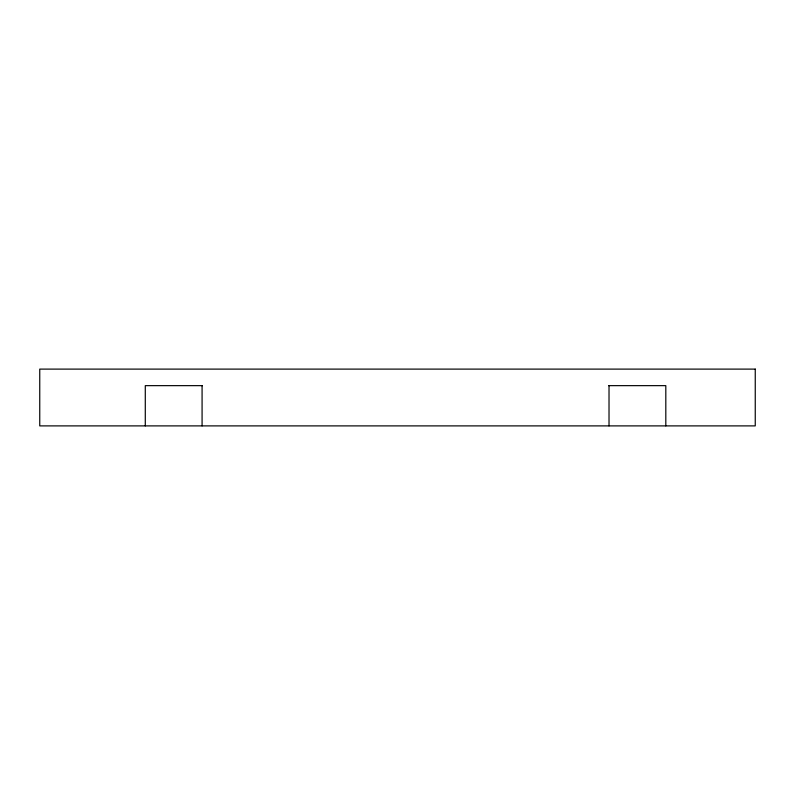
<?xml version="1.0" encoding="UTF-8"?>
<svg xmlns="http://www.w3.org/2000/svg" width="795" height="795" viewBox="0 0 795 795"><rect width="100%" height="100%" fill="white"/><g stroke="black" fill="none" stroke-linecap="round" stroke-linejoin="round"><path stroke-width="1.19" d="M202.477 385.645L145.286 385.645L145.286 425.891M608.672 385.645L665.812 385.645L665.812 425.891M609.02 385.645L609.02 425.891M202.079 385.645L202.079 425.891M755.25 369.109L39.75 369.109L39.75 425.891L755.25 425.891L755.25 369.109"/></g></svg>
